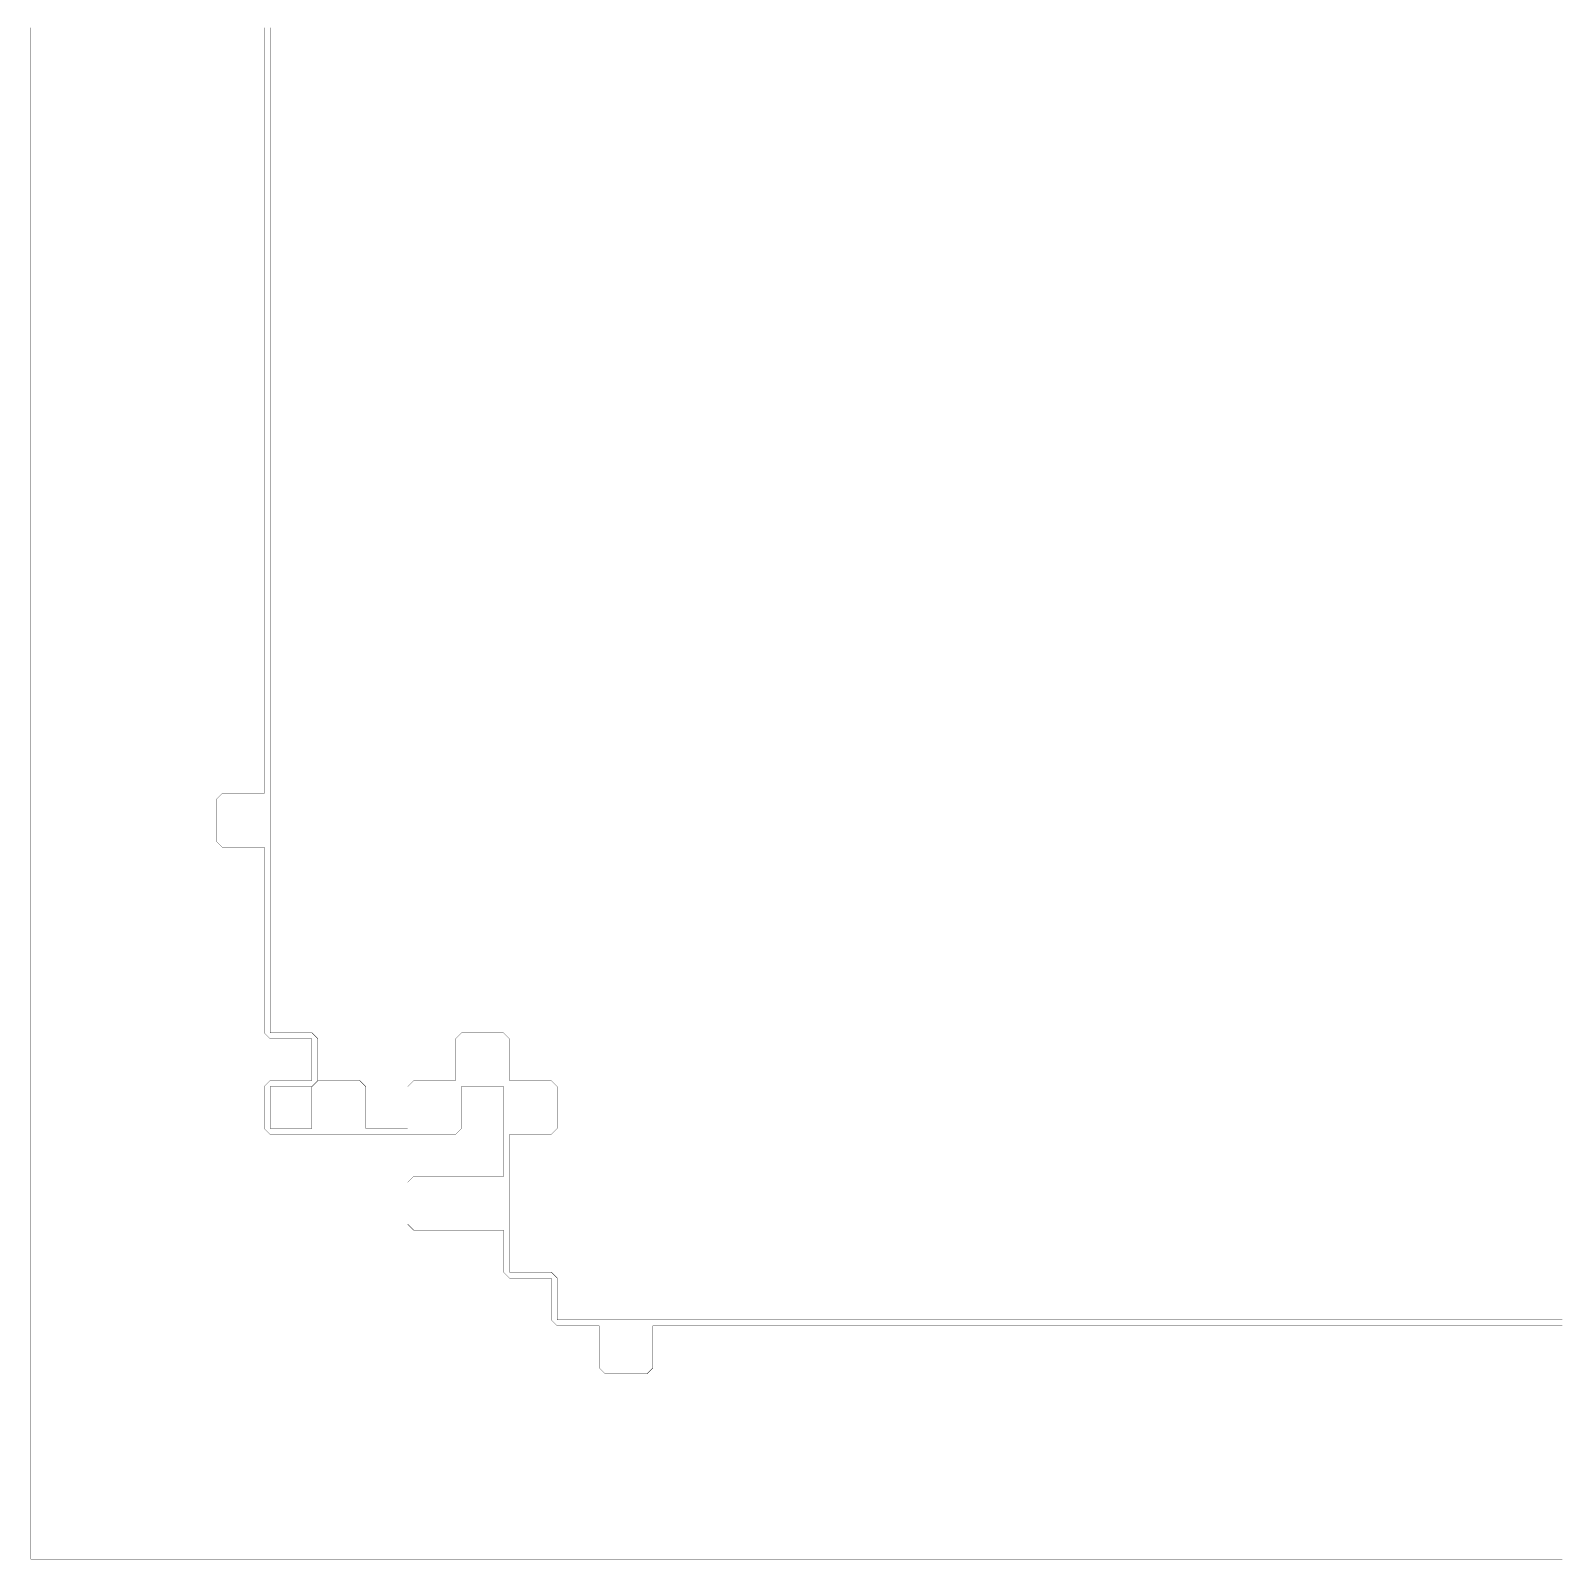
# Model space of a CAD drawing. Header units: metres. Extents: x 0 to 4990, y -4990 to 0.
# Drawn here: x 0 to 2495, y -4990 to -2495 of the extents above; entities that cross this region are included whole.
import ezdxf

# ---------------------------------------------------------------- set-up
doc = ezdxf.new("R2010")
doc.units = ezdxf.units.M
doc.layers.add('conductor', color=1, linetype='Continuous')
doc.layers.add('substrate', color=5, linetype='Continuous')

msp = doc.modelspace()

# ---------------------------------------------------------------- linework, layer by layer
at = {"layer": 'conductor', "const_width": 0.5}
msp.add_lwpolyline([(390.625, -2490.234375), (390.625, -2500), (390.625, -2509.765625), (390.625, -2519.53125), (390.625, -2529.296875), (390.625, -2539.0625), (390.625, -2548.828125), (390.625, -2558.59375), (390.625, -2568.359375), (390.625, -2578.125), (390.625, -2587.890625), (390.625, -2597.65625), (390.625, -2607.421875), (390.625, -2617.1875), (390.625, -2626.953125), (390.625, -2636.71875), (390.625, -2646.484375), (390.625, -2656.25), (390.625, -2666.015625), (390.625, -2675.78125), (390.625, -2685.546875), (390.625, -2695.3125), (390.625, -2705.078125), (390.625, -2714.84375), (390.625, -2724.609375), (390.625, -2734.375), (390.625, -2744.140625), (390.625, -2753.90625), (390.625, -2763.671875), (390.625, -2773.4375), (390.625, -2783.203125), (390.625, -2792.96875), (390.625, -2802.734375), (390.625, -2812.5), (390.625, -2822.265625), (390.625, -2832.03125), (390.625, -2841.796875), (390.625, -2851.5625), (390.625, -2861.328125), (390.625, -2871.09375), (390.625, -2880.859375), (390.625, -2890.625), (390.625, -2900.390625), (390.625, -2910.15625), (390.625, -2919.921875), (390.625, -2929.6875), (390.625, -2939.453125), (390.625, -2949.21875), (390.625, -2958.984375), (390.625, -2968.75), (390.625, -2978.515625), (390.625, -2988.28125), (390.625, -2998.046875), (390.625, -3007.8125), (390.625, -3017.578125), (390.625, -3027.34375), (390.625, -3037.109375), (390.625, -3046.875), (390.625, -3056.640625), (390.625, -3066.40625), (390.625, -3076.171875), (390.625, -3085.9375), (390.625, -3095.703125), (390.625, -3105.46875), (390.625, -3115.234375), (390.625, -3125), (390.625, -3134.765625), (390.625, -3144.53125), (390.625, -3154.296875), (390.625, -3164.0625), (390.625, -3173.828125), (390.625, -3183.59375), (390.625, -3193.359375), (390.625, -3203.125), (390.625, -3212.890625), (390.625, -3222.65625), (390.625, -3232.421875), (390.625, -3242.1875), (390.625, -3251.953125), (390.625, -3261.71875), (390.625, -3271.484375), (390.625, -3281.25), (390.625, -3291.015625), (390.625, -3300.78125), (390.625, -3310.546875), (390.625, -3320.3125), (390.625, -3330.078125), (390.625, -3339.84375), (390.625, -3349.609375), (390.625, -3359.375), (390.625, -3369.140625), (390.625, -3378.90625), (390.625, -3388.671875), (390.625, -3398.4375), (390.625, -3408.203125), (390.625, -3417.96875), (390.625, -3427.734375), (390.625, -3437.5), (390.625, -3447.265625), (390.625, -3457.03125), (390.625, -3466.796875), (390.625, -3476.5625), (390.625, -3486.328125), (390.625, -3496.09375), (390.625, -3505.859375), (390.625, -3515.625), (390.625, -3525.390625), (390.625, -3535.15625), (390.625, -3544.921875), (390.625, -3554.6875), (390.625, -3564.453125), (390.625, -3574.21875), (390.625, -3583.984375), (390.625, -3593.75), (390.625, -3603.515625), (390.625, -3613.28125), (390.625, -3623.046875), (390.625, -3632.8125), (390.625, -3642.578125), (390.625, -3652.34375), (390.625, -3662.109375), (390.625, -3671.875), (390.625, -3681.640625), (390.625, -3691.40625), (390.625, -3701.171875), (390.625, -3710.9375), (390.625, -3720.703125), (390.625, -3730.46875), (390.625, -3740.234375), (390.625, -3750), (390.625, -3759.765625), (390.625, -3769.53125), (390.625, -3779.296875), (390.625, -3789.0625), (390.625, -3798.828125), (390.625, -3808.59375), (390.625, -3818.359375), (390.625, -3828.125), (390.625, -3837.890625), (390.625, -3847.65625), (390.625, -3857.421875), (390.625, -3867.1875), (390.625, -3876.953125), (390.625, -3886.71875), (390.625, -3896.484375), (390.625, -3906.25), (390.625, -3916.015625), (390.625, -3925.78125), (390.625, -3935.546875), (390.625, -3945.3125), (390.625, -3955.078125), (390.625, -3964.84375), (390.625, -3974.609375), (390.625, -3984.375), (390.625, -3994.140625), (390.625, -4003.90625), (390.625, -4013.671875), (390.625, -4023.4375), (390.625, -4033.203125), (390.625, -4042.96875), (390.625, -4052.734375), (390.625, -4062.5), (390.625, -4072.265625), (390.625, -4082.03125), (390.625, -4091.796875), (390.625, -4101.5625), (390.625, -4111.328125), (390.625, -4121.09375), (390.625, -4130.859375), (400.390625, -4130.859375), (410.15625, -4130.859375), (419.921875, -4130.859375), (429.6875, -4130.859375), (439.453125, -4130.859375), (449.21875, -4130.859375), (458.984375, -4130.859375), (468.75, -4140.625), (468.75, -4150.390625), (468.75, -4160.15625), (468.75, -4169.921875), (468.75, -4179.6875), (468.75, -4189.453125), (468.75, -4199.21875), (468.75, -4208.984375), (458.984375, -4218.75), (449.21875, -4218.75), (439.453125, -4218.75), (429.6875, -4218.75), (419.921875, -4218.75), (410.15625, -4218.75), (400.390625, -4218.75), (390.625, -4218.75), (390.625, -4228.515625), (390.625, -4238.28125), (390.625, -4248.046875), (390.625, -4257.8125), (390.625, -4267.578125), (390.625, -4277.34375), (390.625, -4287.109375), (400.390625, -4287.109375), (410.15625, -4287.109375), (419.921875, -4287.109375), (429.6875, -4287.109375), (439.453125, -4287.109375), (449.21875, -4287.109375), (458.984375, -4287.109375), (458.984375, -4277.34375), (458.984375, -4267.578125), (458.984375, -4257.8125), (458.984375, -4248.046875), (458.984375, -4238.28125), (458.984375, -4228.515625), (458.984375, -4218.75), (468.75, -4208.984375), (478.515625, -4208.984375), (488.28125, -4208.984375), (498.046875, -4208.984375), (507.8125, -4208.984375), (517.578125, -4208.984375), (527.34375, -4208.984375), (537.109375, -4208.984375), (546.875, -4218.75), (546.875, -4228.515625), (546.875, -4238.28125), (546.875, -4248.046875), (546.875, -4257.8125), (546.875, -4267.578125), (546.875, -4277.34375), (546.875, -4287.109375), (556.640625, -4287.109375), (566.40625, -4287.109375), (576.171875, -4287.109375), (585.9375, -4287.109375), (595.703125, -4287.109375), (605.46875, -4287.109375), (615.234375, -4287.109375), (615.234375, -4277.34375), (615.234375, -4267.578125), (615.234375, -4257.8125), (615.234375, -4248.046875), (615.234375, -4238.28125), (615.234375, -4228.515625), (615.234375, -4218.75), (625, -4208.984375), (634.765625, -4208.984375), (644.53125, -4208.984375), (654.296875, -4208.984375), (664.0625, -4208.984375), (673.828125, -4208.984375), (683.59375, -4208.984375), (693.359375, -4208.984375), (693.359375, -4199.21875), (693.359375, -4189.453125), (693.359375, -4179.6875), (693.359375, -4169.921875), (693.359375, -4160.15625), (693.359375, -4150.390625), (693.359375, -4140.625), (703.125, -4130.859375), (712.890625, -4130.859375), (722.65625, -4130.859375), (732.421875, -4130.859375), (742.1875, -4130.859375), (751.953125, -4130.859375), (761.71875, -4130.859375), (771.484375, -4130.859375), (781.25, -4140.625), (781.25, -4150.390625), (781.25, -4160.15625), (781.25, -4169.921875), (781.25, -4179.6875), (781.25, -4189.453125), (781.25, -4199.21875), (781.25, -4208.984375), (791.015625, -4208.984375), (800.78125, -4208.984375), (810.546875, -4208.984375), (820.3125, -4208.984375), (830.078125, -4208.984375), (839.84375, -4208.984375), (849.609375, -4208.984375), (859.375, -4218.75), (859.375, -4228.515625), (859.375, -4238.28125), (859.375, -4248.046875), (859.375, -4257.8125), (859.375, -4267.578125), (859.375, -4277.34375), (859.375, -4287.109375), (849.609375, -4296.875), (839.84375, -4296.875), (830.078125, -4296.875), (820.3125, -4296.875), (810.546875, -4296.875), (800.78125, -4296.875), (791.015625, -4296.875), (781.25, -4296.875), (781.25, -4306.640625), (781.25, -4316.40625), (781.25, -4326.171875), (781.25, -4335.9375), (781.25, -4345.703125), (781.25, -4355.46875), (781.25, -4365.234375), (781.25, -4375), (781.25, -4384.765625), (781.25, -4394.53125), (781.25, -4404.296875), (781.25, -4414.0625), (781.25, -4423.828125), (781.25, -4433.59375), (781.25, -4443.359375), (781.25, -4453.125), (781.25, -4462.890625), (781.25, -4472.65625), (781.25, -4482.421875), (781.25, -4492.1875), (781.25, -4501.953125), (781.25, -4511.71875), (781.25, -4521.484375), (791.015625, -4521.484375), (800.78125, -4521.484375), (810.546875, -4521.484375), (820.3125, -4521.484375), (830.078125, -4521.484375), (839.84375, -4521.484375), (849.609375, -4521.484375), (859.375, -4531.25), (859.375, -4541.015625), (859.375, -4550.78125), (859.375, -4560.546875), (859.375, -4570.3125), (859.375, -4580.078125), (859.375, -4589.84375), (859.375, -4599.609375), (869.140625, -4599.609375), (878.90625, -4599.609375), (888.671875, -4599.609375), (898.4375, -4599.609375), (908.203125, -4599.609375), (917.96875, -4599.609375), (927.734375, -4599.609375), (937.5, -4599.609375), (947.265625, -4599.609375), (957.03125, -4599.609375), (966.796875, -4599.609375), (976.5625, -4599.609375), (986.328125, -4599.609375), (996.09375, -4599.609375), (1005.859375, -4599.609375), (1015.625, -4599.609375), (1025.390625, -4599.609375), (1035.15625, -4599.609375), (1044.921875, -4599.609375), (1054.6875, -4599.609375), (1064.453125, -4599.609375), (1074.21875, -4599.609375), (1083.984375, -4599.609375), (1093.75, -4599.609375), (1103.515625, -4599.609375), (1113.28125, -4599.609375), (1123.046875, -4599.609375), (1132.8125, -4599.609375), (1142.578125, -4599.609375), (1152.34375, -4599.609375), (1162.109375, -4599.609375), (1171.875, -4599.609375), (1181.640625, -4599.609375), (1191.40625, -4599.609375), (1201.171875, -4599.609375), (1210.9375, -4599.609375), (1220.703125, -4599.609375), (1230.46875, -4599.609375), (1240.234375, -4599.609375), (1250, -4599.609375), (1259.765625, -4599.609375), (1269.53125, -4599.609375), (1279.296875, -4599.609375), (1289.0625, -4599.609375), (1298.828125, -4599.609375), (1308.59375, -4599.609375), (1318.359375, -4599.609375), (1328.125, -4599.609375), (1337.890625, -4599.609375), (1347.65625, -4599.609375), (1357.421875, -4599.609375), (1367.1875, -4599.609375), (1376.953125, -4599.609375), (1386.71875, -4599.609375), (1396.484375, -4599.609375), (1406.25, -4599.609375), (1416.015625, -4599.609375), (1425.78125, -4599.609375), (1435.546875, -4599.609375), (1445.3125, -4599.609375), (1455.078125, -4599.609375), (1464.84375, -4599.609375), (1474.609375, -4599.609375), (1484.375, -4599.609375), (1494.140625, -4599.609375), (1503.90625, -4599.609375), (1513.671875, -4599.609375), (1523.4375, -4599.609375), (1533.203125, -4599.609375), (1542.96875, -4599.609375), (1552.734375, -4599.609375), (1562.5, -4599.609375), (1572.265625, -4599.609375), (1582.03125, -4599.609375), (1591.796875, -4599.609375), (1601.5625, -4599.609375), (1611.328125, -4599.609375), (1621.09375, -4599.609375), (1630.859375, -4599.609375), (1640.625, -4599.609375), (1650.390625, -4599.609375), (1660.15625, -4599.609375), (1669.921875, -4599.609375), (1679.6875, -4599.609375), (1689.453125, -4599.609375), (1699.21875, -4599.609375), (1708.984375, -4599.609375), (1718.75, -4599.609375), (1728.515625, -4599.609375), (1738.28125, -4599.609375), (1748.046875, -4599.609375), (1757.8125, -4599.609375), (1767.578125, -4599.609375), (1777.34375, -4599.609375), (1787.109375, -4599.609375), (1796.875, -4599.609375), (1806.640625, -4599.609375), (1816.40625, -4599.609375), (1826.171875, -4599.609375), (1835.9375, -4599.609375), (1845.703125, -4599.609375), (1855.46875, -4599.609375), (1865.234375, -4599.609375), (1875, -4599.609375), (1884.765625, -4599.609375), (1894.53125, -4599.609375), (1904.296875, -4599.609375), (1914.0625, -4599.609375), (1923.828125, -4599.609375), (1933.59375, -4599.609375), (1943.359375, -4599.609375), (1953.125, -4599.609375), (1962.890625, -4599.609375), (1972.65625, -4599.609375), (1982.421875, -4599.609375), (1992.1875, -4599.609375), (2001.953125, -4599.609375), (2011.71875, -4599.609375), (2021.484375, -4599.609375), (2031.25, -4599.609375), (2041.015625, -4599.609375), (2050.78125, -4599.609375), (2060.546875, -4599.609375), (2070.3125, -4599.609375), (2080.078125, -4599.609375), (2089.84375, -4599.609375), (2099.609375, -4599.609375), (2109.375, -4599.609375), (2119.140625, -4599.609375), (2128.90625, -4599.609375), (2138.671875, -4599.609375), (2148.4375, -4599.609375), (2158.203125, -4599.609375), (2167.96875, -4599.609375), (2177.734375, -4599.609375), (2187.5, -4599.609375), (2197.265625, -4599.609375), (2207.03125, -4599.609375), (2216.796875, -4599.609375), (2226.5625, -4599.609375), (2236.328125, -4599.609375), (2246.09375, -4599.609375), (2255.859375, -4599.609375), (2265.625, -4599.609375), (2275.390625, -4599.609375), (2285.15625, -4599.609375), (2294.921875, -4599.609375), (2304.6875, -4599.609375), (2314.453125, -4599.609375), (2324.21875, -4599.609375), (2333.984375, -4599.609375), (2343.75, -4599.609375), (2353.515625, -4599.609375), (2363.28125, -4599.609375), (2373.046875, -4599.609375), (2382.8125, -4599.609375), (2392.578125, -4599.609375), (2402.34375, -4599.609375), (2412.109375, -4599.609375), (2421.875, -4599.609375), (2431.640625, -4599.609375), (2441.40625, -4599.609375), (2451.171875, -4599.609375), (2460.9375, -4599.609375), (2470.703125, -4599.609375), (2480.46875, -4599.609375), (2490.234375, -4599.609375), (2500, -4599.609375)], dxfattribs=at)
at = {"layer": 'substrate', "const_width": 0.5}
for points in [[(0, -2490.234375), (0, -2500), (0, -2509.765625), (0, -2519.53125), (0, -2529.296875), (0, -2539.0625), (0, -2548.828125), (0, -2558.59375), (0, -2568.359375), (0, -2578.125), (0, -2587.890625), (0, -2597.65625), (0, -2607.421875), (0, -2617.1875), (0, -2626.953125), (0, -2636.71875), (0, -2646.484375), (0, -2656.25), (0, -2666.015625), (0, -2675.78125), (0, -2685.546875), (0, -2695.3125), (0, -2705.078125), (0, -2714.84375), (0, -2724.609375), (0, -2734.375), (0, -2744.140625), (0, -2753.90625), (0, -2763.671875), (0, -2773.4375), (0, -2783.203125), (0, -2792.96875), (0, -2802.734375), (0, -2812.5), (0, -2822.265625), (0, -2832.03125), (0, -2841.796875), (0, -2851.5625), (0, -2861.328125), (0, -2871.09375), (0, -2880.859375), (0, -2890.625), (0, -2900.390625), (0, -2910.15625), (0, -2919.921875), (0, -2929.6875), (0, -2939.453125), (0, -2949.21875), (0, -2958.984375), (0, -2968.75), (0, -2978.515625), (0, -2988.28125), (0, -2998.046875), (0, -3007.8125), (0, -3017.578125), (0, -3027.34375), (0, -3037.109375), (0, -3046.875), (0, -3056.640625), (0, -3066.40625), (0, -3076.171875), (0, -3085.9375), (0, -3095.703125), (0, -3105.46875), (0, -3115.234375), (0, -3125), (0, -3134.765625), (0, -3144.53125), (0, -3154.296875), (0, -3164.0625), (0, -3173.828125), (0, -3183.59375), (0, -3193.359375), (0, -3203.125), (0, -3212.890625), (0, -3222.65625), (0, -3232.421875), (0, -3242.1875), (0, -3251.953125), (0, -3261.71875), (0, -3271.484375), (0, -3281.25), (0, -3291.015625), (0, -3300.78125), (0, -3310.546875), (0, -3320.3125), (0, -3330.078125), (0, -3339.84375), (0, -3349.609375), (0, -3359.375), (0, -3369.140625), (0, -3378.90625), (0, -3388.671875), (0, -3398.4375), (0, -3408.203125), (0, -3417.96875), (0, -3427.734375), (0, -3437.5), (0, -3447.265625), (0, -3457.03125), (0, -3466.796875), (0, -3476.5625), (0, -3486.328125), (0, -3496.09375), (0, -3505.859375), (0, -3515.625), (0, -3525.390625), (0, -3535.15625), (0, -3544.921875), (0, -3554.6875), (0, -3564.453125), (0, -3574.21875), (0, -3583.984375), (0, -3593.75), (0, -3603.515625), (0, -3613.28125), (0, -3623.046875), (0, -3632.8125), (0, -3642.578125), (0, -3652.34375), (0, -3662.109375), (0, -3671.875), (0, -3681.640625), (0, -3691.40625), (0, -3701.171875), (0, -3710.9375), (0, -3720.703125), (0, -3730.46875), (0, -3740.234375), (0, -3750), (0, -3759.765625), (0, -3769.53125), (0, -3779.296875), (0, -3789.0625), (0, -3798.828125), (0, -3808.59375), (0, -3818.359375), (0, -3828.125), (0, -3837.890625), (0, -3847.65625), (0, -3857.421875), (0, -3867.1875), (0, -3876.953125), (0, -3886.71875), (0, -3896.484375), (0, -3906.25), (0, -3916.015625), (0, -3925.78125), (0, -3935.546875), (0, -3945.3125), (0, -3955.078125), (0, -3964.84375), (0, -3974.609375), (0, -3984.375), (0, -3994.140625), (0, -4003.90625), (0, -4013.671875), (0, -4023.4375), (0, -4033.203125), (0, -4042.96875), (0, -4052.734375), (0, -4062.5), (0, -4072.265625), (0, -4082.03125), (0, -4091.796875), (0, -4101.5625), (0, -4111.328125), (0, -4121.09375), (0, -4130.859375), (0, -4140.625), (0, -4150.390625), (0, -4160.15625), (0, -4169.921875), (0, -4179.6875), (0, -4189.453125), (0, -4199.21875), (0, -4208.984375), (0, -4218.75), (0, -4228.515625), (0, -4238.28125), (0, -4248.046875), (0, -4257.8125), (0, -4267.578125), (0, -4277.34375), (0, -4287.109375), (0, -4296.875), (0, -4306.640625), (0, -4316.40625), (0, -4326.171875), (0, -4335.9375), (0, -4345.703125), (0, -4355.46875), (0, -4365.234375), (0, -4375), (0, -4384.765625), (0, -4394.53125), (0, -4404.296875), (0, -4414.0625), (0, -4423.828125), (0, -4433.59375), (0, -4443.359375), (0, -4453.125), (0, -4462.890625), (0, -4472.65625), (0, -4482.421875), (0, -4492.1875), (0, -4501.953125), (0, -4511.71875), (0, -4521.484375), (0, -4531.25), (0, -4541.015625), (0, -4550.78125), (0, -4560.546875), (0, -4570.3125), (0, -4580.078125), (0, -4589.84375), (0, -4599.609375), (0, -4609.375), (0, -4619.140625), (0, -4628.90625), (0, -4638.671875), (0, -4648.4375), (0, -4658.203125), (0, -4667.96875), (0, -4677.734375), (0, -4687.5), (0, -4697.265625), (0, -4707.03125), (0, -4716.796875), (0, -4726.5625), (0, -4736.328125), (0, -4746.09375), (0, -4755.859375), (0, -4765.625), (0, -4775.390625), (0, -4785.15625), (0, -4794.921875), (0, -4804.6875), (0, -4814.453125), (0, -4824.21875), (0, -4833.984375), (0, -4843.75), (0, -4853.515625), (0, -4863.28125), (0, -4873.046875), (0, -4882.8125), (0, -4892.578125), (0, -4902.34375), (0, -4912.109375), (0, -4921.875), (0, -4931.640625), (0, -4941.40625), (0, -4951.171875), (0, -4960.9375), (0, -4970.703125), (0, -4980.46875), (0, -4990.234375), (9.765625, -4990.234375), (19.53125, -4990.234375), (29.296875, -4990.234375), (39.0625, -4990.234375), (48.828125, -4990.234375), (58.59375, -4990.234375), (68.359375, -4990.234375), (78.125, -4990.234375), (87.890625, -4990.234375), (97.65625, -4990.234375), (107.421875, -4990.234375), (117.1875, -4990.234375), (126.953125, -4990.234375), (136.71875, -4990.234375), (146.484375, -4990.234375), (156.25, -4990.234375), (166.015625, -4990.234375), (175.78125, -4990.234375), (185.546875, -4990.234375), (195.3125, -4990.234375), (205.078125, -4990.234375), (214.84375, -4990.234375), (224.609375, -4990.234375), (234.375, -4990.234375), (244.140625, -4990.234375), (253.90625, -4990.234375), (263.671875, -4990.234375), (273.4375, -4990.234375), (283.203125, -4990.234375), (292.96875, -4990.234375), (302.734375, -4990.234375), (312.5, -4990.234375), (322.265625, -4990.234375), (332.03125, -4990.234375), (341.796875, -4990.234375), (351.5625, -4990.234375), (361.328125, -4990.234375), (371.09375, -4990.234375), (380.859375, -4990.234375), (390.625, -4990.234375), (400.390625, -4990.234375), (410.15625, -4990.234375), (419.921875, -4990.234375), (429.6875, -4990.234375), (439.453125, -4990.234375), (449.21875, -4990.234375), (458.984375, -4990.234375), (468.75, -4990.234375), (478.515625, -4990.234375), (488.28125, -4990.234375), (498.046875, -4990.234375), (507.8125, -4990.234375), (517.578125, -4990.234375), (527.34375, -4990.234375), (537.109375, -4990.234375), (546.875, -4990.234375), (556.640625, -4990.234375), (566.40625, -4990.234375), (576.171875, -4990.234375), (585.9375, -4990.234375), (595.703125, -4990.234375), (605.46875, -4990.234375), (615.234375, -4990.234375), (625, -4990.234375), (634.765625, -4990.234375), (644.53125, -4990.234375), (654.296875, -4990.234375), (664.0625, -4990.234375), (673.828125, -4990.234375), (683.59375, -4990.234375), (693.359375, -4990.234375), (703.125, -4990.234375), (712.890625, -4990.234375), (722.65625, -4990.234375), (732.421875, -4990.234375), (742.1875, -4990.234375), (751.953125, -4990.234375), (761.71875, -4990.234375), (771.484375, -4990.234375), (781.25, -4990.234375), (791.015625, -4990.234375), (800.78125, -4990.234375), (810.546875, -4990.234375), (820.3125, -4990.234375), (830.078125, -4990.234375), (839.84375, -4990.234375), (849.609375, -4990.234375), (859.375, -4990.234375), (869.140625, -4990.234375), (878.90625, -4990.234375), (888.671875, -4990.234375), (898.4375, -4990.234375), (908.203125, -4990.234375), (917.96875, -4990.234375), (927.734375, -4990.234375), (937.5, -4990.234375), (947.265625, -4990.234375), (957.03125, -4990.234375), (966.796875, -4990.234375), (976.5625, -4990.234375), (986.328125, -4990.234375), (996.09375, -4990.234375), (1005.859375, -4990.234375), (1015.625, -4990.234375), (1025.390625, -4990.234375), (1035.15625, -4990.234375), (1044.921875, -4990.234375), (1054.6875, -4990.234375), (1064.453125, -4990.234375), (1074.21875, -4990.234375), (1083.984375, -4990.234375), (1093.75, -4990.234375), (1103.515625, -4990.234375), (1113.28125, -4990.234375), (1123.046875, -4990.234375), (1132.8125, -4990.234375), (1142.578125, -4990.234375), (1152.34375, -4990.234375), (1162.109375, -4990.234375), (1171.875, -4990.234375), (1181.640625, -4990.234375), (1191.40625, -4990.234375), (1201.171875, -4990.234375), (1210.9375, -4990.234375), (1220.703125, -4990.234375), (1230.46875, -4990.234375), (1240.234375, -4990.234375), (1250, -4990.234375), (1259.765625, -4990.234375), (1269.53125, -4990.234375), (1279.296875, -4990.234375), (1289.0625, -4990.234375), (1298.828125, -4990.234375), (1308.59375, -4990.234375), (1318.359375, -4990.234375), (1328.125, -4990.234375), (1337.890625, -4990.234375), (1347.65625, -4990.234375), (1357.421875, -4990.234375), (1367.1875, -4990.234375), (1376.953125, -4990.234375), (1386.71875, -4990.234375), (1396.484375, -4990.234375), (1406.25, -4990.234375), (1416.015625, -4990.234375), (1425.78125, -4990.234375), (1435.546875, -4990.234375), (1445.3125, -4990.234375), (1455.078125, -4990.234375), (1464.84375, -4990.234375), (1474.609375, -4990.234375), (1484.375, -4990.234375), (1494.140625, -4990.234375), (1503.90625, -4990.234375), (1513.671875, -4990.234375), (1523.4375, -4990.234375), (1533.203125, -4990.234375), (1542.96875, -4990.234375), (1552.734375, -4990.234375), (1562.5, -4990.234375), (1572.265625, -4990.234375), (1582.03125, -4990.234375), (1591.796875, -4990.234375), (1601.5625, -4990.234375), (1611.328125, -4990.234375), (1621.09375, -4990.234375), (1630.859375, -4990.234375), (1640.625, -4990.234375), (1650.390625, -4990.234375), (1660.15625, -4990.234375), (1669.921875, -4990.234375), (1679.6875, -4990.234375), (1689.453125, -4990.234375), (1699.21875, -4990.234375), (1708.984375, -4990.234375), (1718.75, -4990.234375), (1728.515625, -4990.234375), (1738.28125, -4990.234375), (1748.046875, -4990.234375), (1757.8125, -4990.234375), (1767.578125, -4990.234375), (1777.34375, -4990.234375), (1787.109375, -4990.234375), (1796.875, -4990.234375), (1806.640625, -4990.234375), (1816.40625, -4990.234375), (1826.171875, -4990.234375), (1835.9375, -4990.234375), (1845.703125, -4990.234375), (1855.46875, -4990.234375), (1865.234375, -4990.234375), (1875, -4990.234375), (1884.765625, -4990.234375), (1894.53125, -4990.234375), (1904.296875, -4990.234375), (1914.0625, -4990.234375), (1923.828125, -4990.234375), (1933.59375, -4990.234375), (1943.359375, -4990.234375), (1953.125, -4990.234375), (1962.890625, -4990.234375), (1972.65625, -4990.234375), (1982.421875, -4990.234375), (1992.1875, -4990.234375), (2001.953125, -4990.234375), (2011.71875, -4990.234375), (2021.484375, -4990.234375), (2031.25, -4990.234375), (2041.015625, -4990.234375), (2050.78125, -4990.234375), (2060.546875, -4990.234375), (2070.3125, -4990.234375), (2080.078125, -4990.234375), (2089.84375, -4990.234375), (2099.609375, -4990.234375), (2109.375, -4990.234375), (2119.140625, -4990.234375), (2128.90625, -4990.234375), (2138.671875, -4990.234375), (2148.4375, -4990.234375), (2158.203125, -4990.234375), (2167.96875, -4990.234375), (2177.734375, -4990.234375), (2187.5, -4990.234375), (2197.265625, -4990.234375), (2207.03125, -4990.234375), (2216.796875, -4990.234375), (2226.5625, -4990.234375), (2236.328125, -4990.234375), (2246.09375, -4990.234375), (2255.859375, -4990.234375), (2265.625, -4990.234375), (2275.390625, -4990.234375), (2285.15625, -4990.234375), (2294.921875, -4990.234375), (2304.6875, -4990.234375), (2314.453125, -4990.234375), (2324.21875, -4990.234375), (2333.984375, -4990.234375), (2343.75, -4990.234375), (2353.515625, -4990.234375), (2363.28125, -4990.234375), (2373.046875, -4990.234375), (2382.8125, -4990.234375), (2392.578125, -4990.234375), (2402.34375, -4990.234375), (2412.109375, -4990.234375), (2421.875, -4990.234375), (2431.640625, -4990.234375), (2441.40625, -4990.234375), (2451.171875, -4990.234375), (2460.9375, -4990.234375), (2470.703125, -4990.234375), (2480.46875, -4990.234375), (2490.234375, -4990.234375), (2500, -4990.234375)], [(2500, -4609.375), (2490.234375, -4609.375), (2480.46875, -4609.375), (2470.703125, -4609.375), (2460.9375, -4609.375), (2451.171875, -4609.375), (2441.40625, -4609.375), (2431.640625, -4609.375), (2421.875, -4609.375), (2412.109375, -4609.375), (2402.34375, -4609.375), (2392.578125, -4609.375), (2382.8125, -4609.375), (2373.046875, -4609.375), (2363.28125, -4609.375), (2353.515625, -4609.375), (2343.75, -4609.375), (2333.984375, -4609.375), (2324.21875, -4609.375), (2314.453125, -4609.375), (2304.6875, -4609.375), (2294.921875, -4609.375), (2285.15625, -4609.375), (2275.390625, -4609.375), (2265.625, -4609.375), (2255.859375, -4609.375), (2246.09375, -4609.375), (2236.328125, -4609.375), (2226.5625, -4609.375), (2216.796875, -4609.375), (2207.03125, -4609.375), (2197.265625, -4609.375), (2187.5, -4609.375), (2177.734375, -4609.375), (2167.96875, -4609.375), (2158.203125, -4609.375), (2148.4375, -4609.375), (2138.671875, -4609.375), (2128.90625, -4609.375), (2119.140625, -4609.375), (2109.375, -4609.375), (2099.609375, -4609.375), (2089.84375, -4609.375), (2080.078125, -4609.375), (2070.3125, -4609.375), (2060.546875, -4609.375), (2050.78125, -4609.375), (2041.015625, -4609.375), (2031.25, -4609.375), (2021.484375, -4609.375), (2011.71875, -4609.375), (2001.953125, -4609.375), (1992.1875, -4609.375), (1982.421875, -4609.375), (1972.65625, -4609.375), (1962.890625, -4609.375), (1953.125, -4609.375), (1943.359375, -4609.375), (1933.59375, -4609.375), (1923.828125, -4609.375), (1914.0625, -4609.375), (1904.296875, -4609.375), (1894.53125, -4609.375), (1884.765625, -4609.375), (1875, -4609.375), (1865.234375, -4609.375), (1855.46875, -4609.375), (1845.703125, -4609.375), (1835.9375, -4609.375), (1826.171875, -4609.375), (1816.40625, -4609.375), (1806.640625, -4609.375), (1796.875, -4609.375), (1787.109375, -4609.375), (1777.34375, -4609.375), (1767.578125, -4609.375), (1757.8125, -4609.375), (1748.046875, -4609.375), (1738.28125, -4609.375), (1728.515625, -4609.375), (1718.75, -4609.375), (1708.984375, -4609.375), (1699.21875, -4609.375), (1689.453125, -4609.375), (1679.6875, -4609.375), (1669.921875, -4609.375), (1660.15625, -4609.375), (1650.390625, -4609.375), (1640.625, -4609.375), (1630.859375, -4609.375), (1621.09375, -4609.375), (1611.328125, -4609.375), (1601.5625, -4609.375), (1591.796875, -4609.375), (1582.03125, -4609.375), (1572.265625, -4609.375), (1562.5, -4609.375), (1552.734375, -4609.375), (1542.96875, -4609.375), (1533.203125, -4609.375), (1523.4375, -4609.375), (1513.671875, -4609.375), (1503.90625, -4609.375), (1494.140625, -4609.375), (1484.375, -4609.375), (1474.609375, -4609.375), (1464.84375, -4609.375), (1455.078125, -4609.375), (1445.3125, -4609.375), (1435.546875, -4609.375), (1425.78125, -4609.375), (1416.015625, -4609.375), (1406.25, -4609.375), (1396.484375, -4609.375), (1386.71875, -4609.375), (1376.953125, -4609.375), (1367.1875, -4609.375), (1357.421875, -4609.375), (1347.65625, -4609.375), (1337.890625, -4609.375), (1328.125, -4609.375), (1318.359375, -4609.375), (1308.59375, -4609.375), (1298.828125, -4609.375), (1289.0625, -4609.375), (1279.296875, -4609.375), (1269.53125, -4609.375), (1259.765625, -4609.375), (1250, -4609.375), (1240.234375, -4609.375), (1230.46875, -4609.375), (1220.703125, -4609.375), (1210.9375, -4609.375), (1201.171875, -4609.375), (1191.40625, -4609.375), (1181.640625, -4609.375), (1171.875, -4609.375), (1162.109375, -4609.375), (1152.34375, -4609.375), (1142.578125, -4609.375), (1132.8125, -4609.375), (1123.046875, -4609.375), (1113.28125, -4609.375), (1103.515625, -4609.375), (1093.75, -4609.375), (1083.984375, -4609.375), (1074.21875, -4609.375), (1064.453125, -4609.375), (1054.6875, -4609.375), (1044.921875, -4609.375), (1035.15625, -4609.375), (1025.390625, -4609.375), (1015.625, -4609.375), (1015.625, -4619.140625), (1015.625, -4628.90625), (1015.625, -4638.671875), (1015.625, -4648.4375), (1015.625, -4658.203125), (1015.625, -4667.96875), (1015.625, -4677.734375), (1005.859375, -4687.5), (996.09375, -4687.5), (986.328125, -4687.5), (976.5625, -4687.5), (966.796875, -4687.5), (957.03125, -4687.5), (947.265625, -4687.5), (937.5, -4687.5), (927.734375, -4677.734375), (927.734375, -4667.96875), (927.734375, -4658.203125), (927.734375, -4648.4375), (927.734375, -4638.671875), (927.734375, -4628.90625), (927.734375, -4619.140625), (927.734375, -4609.375), (917.96875, -4609.375), (908.203125, -4609.375), (898.4375, -4609.375), (888.671875, -4609.375), (878.90625, -4609.375), (869.140625, -4609.375), (859.375, -4609.375), (849.609375, -4599.609375), (849.609375, -4589.84375), (849.609375, -4580.078125), (849.609375, -4570.3125), (849.609375, -4560.546875), (849.609375, -4550.78125), (849.609375, -4541.015625), (849.609375, -4531.25), (839.84375, -4531.25), (830.078125, -4531.25), (820.3125, -4531.25), (810.546875, -4531.25), (800.78125, -4531.25), (791.015625, -4531.25), (781.25, -4531.25), (771.484375, -4521.484375), (771.484375, -4511.71875), (771.484375, -4501.953125), (771.484375, -4492.1875), (771.484375, -4482.421875), (771.484375, -4472.65625), (771.484375, -4462.890625), (771.484375, -4453.125), (761.71875, -4453.125), (751.953125, -4453.125), (742.1875, -4453.125), (732.421875, -4453.125), (722.65625, -4453.125), (712.890625, -4453.125), (703.125, -4453.125), (693.359375, -4453.125), (683.59375, -4453.125), (673.828125, -4453.125), (664.0625, -4453.125), (654.296875, -4453.125), (644.53125, -4453.125), (634.765625, -4453.125), (625, -4453.125), (615.234375, -4443.359375), (615.234375, -4433.59375), (615.234375, -4423.828125), (615.234375, -4414.0625), (615.234375, -4404.296875), (615.234375, -4394.53125), (615.234375, -4384.765625), (615.234375, -4375), (625, -4365.234375), (634.765625, -4365.234375), (644.53125, -4365.234375), (654.296875, -4365.234375), (664.0625, -4365.234375), (673.828125, -4365.234375), (683.59375, -4365.234375), (693.359375, -4365.234375), (703.125, -4365.234375), (712.890625, -4365.234375), (722.65625, -4365.234375), (732.421875, -4365.234375), (742.1875, -4365.234375), (751.953125, -4365.234375), (761.71875, -4365.234375), (771.484375, -4365.234375), (771.484375, -4355.46875), (771.484375, -4345.703125), (771.484375, -4335.9375), (771.484375, -4326.171875), (771.484375, -4316.40625), (771.484375, -4306.640625), (771.484375, -4296.875), (771.484375, -4287.109375), (771.484375, -4277.34375), (771.484375, -4267.578125), (771.484375, -4257.8125), (771.484375, -4248.046875), (771.484375, -4238.28125), (771.484375, -4228.515625), (771.484375, -4218.75), (761.71875, -4218.75), (751.953125, -4218.75), (742.1875, -4218.75), (732.421875, -4218.75), (722.65625, -4218.75), (712.890625, -4218.75), (703.125, -4218.75), (703.125, -4228.515625), (703.125, -4238.28125), (703.125, -4248.046875), (703.125, -4257.8125), (703.125, -4267.578125), (703.125, -4277.34375), (703.125, -4287.109375), (693.359375, -4296.875), (683.59375, -4296.875), (673.828125, -4296.875), (664.0625, -4296.875), (654.296875, -4296.875), (644.53125, -4296.875), (634.765625, -4296.875), (625, -4296.875), (615.234375, -4296.875), (605.46875, -4296.875), (595.703125, -4296.875), (585.9375, -4296.875), (576.171875, -4296.875), (566.40625, -4296.875), (556.640625, -4296.875), (546.875, -4296.875), (537.109375, -4296.875), (527.34375, -4296.875), (517.578125, -4296.875), (507.8125, -4296.875), (498.046875, -4296.875), (488.28125, -4296.875), (478.515625, -4296.875), (468.75, -4296.875), (458.984375, -4296.875), (449.21875, -4296.875), (439.453125, -4296.875), (429.6875, -4296.875), (419.921875, -4296.875), (410.15625, -4296.875), (400.390625, -4296.875), (390.625, -4296.875), (380.859375, -4287.109375), (380.859375, -4277.34375), (380.859375, -4267.578125), (380.859375, -4257.8125), (380.859375, -4248.046875), (380.859375, -4238.28125), (380.859375, -4228.515625), (380.859375, -4218.75), (390.625, -4208.984375), (400.390625, -4208.984375), (410.15625, -4208.984375), (419.921875, -4208.984375), (429.6875, -4208.984375), (439.453125, -4208.984375), (449.21875, -4208.984375), (458.984375, -4208.984375), (458.984375, -4199.21875), (458.984375, -4189.453125), (458.984375, -4179.6875), (458.984375, -4169.921875), (458.984375, -4160.15625), (458.984375, -4150.390625), (458.984375, -4140.625), (449.21875, -4140.625), (439.453125, -4140.625), (429.6875, -4140.625), (419.921875, -4140.625), (410.15625, -4140.625), (400.390625, -4140.625), (390.625, -4140.625), (380.859375, -4130.859375), (380.859375, -4121.09375), (380.859375, -4111.328125), (380.859375, -4101.5625), (380.859375, -4091.796875), (380.859375, -4082.03125), (380.859375, -4072.265625), (380.859375, -4062.5), (380.859375, -4052.734375), (380.859375, -4042.96875), (380.859375, -4033.203125), (380.859375, -4023.4375), (380.859375, -4013.671875), (380.859375, -4003.90625), (380.859375, -3994.140625), (380.859375, -3984.375), (380.859375, -3974.609375), (380.859375, -3964.84375), (380.859375, -3955.078125), (380.859375, -3945.3125), (380.859375, -3935.546875), (380.859375, -3925.78125), (380.859375, -3916.015625), (380.859375, -3906.25), (380.859375, -3896.484375), (380.859375, -3886.71875), (380.859375, -3876.953125), (380.859375, -3867.1875), (380.859375, -3857.421875), (380.859375, -3847.65625), (380.859375, -3837.890625), (380.859375, -3828.125), (371.09375, -3828.125), (361.328125, -3828.125), (351.5625, -3828.125), (341.796875, -3828.125), (332.03125, -3828.125), (322.265625, -3828.125), (312.5, -3828.125), (302.734375, -3818.359375), (302.734375, -3808.59375), (302.734375, -3798.828125), (302.734375, -3789.0625), (302.734375, -3779.296875), (302.734375, -3769.53125), (302.734375, -3759.765625), (302.734375, -3750), (312.5, -3740.234375), (322.265625, -3740.234375), (332.03125, -3740.234375), (341.796875, -3740.234375), (351.5625, -3740.234375), (361.328125, -3740.234375), (371.09375, -3740.234375), (380.859375, -3740.234375), (380.859375, -3730.46875), (380.859375, -3720.703125), (380.859375, -3710.9375), (380.859375, -3701.171875), (380.859375, -3691.40625), (380.859375, -3681.640625), (380.859375, -3671.875), (380.859375, -3662.109375), (380.859375, -3652.34375), (380.859375, -3642.578125), (380.859375, -3632.8125), (380.859375, -3623.046875), (380.859375, -3613.28125), (380.859375, -3603.515625), (380.859375, -3593.75), (380.859375, -3583.984375), (380.859375, -3574.21875), (380.859375, -3564.453125), (380.859375, -3554.6875), (380.859375, -3544.921875), (380.859375, -3535.15625), (380.859375, -3525.390625), (380.859375, -3515.625), (380.859375, -3505.859375), (380.859375, -3496.09375), (380.859375, -3486.328125), (380.859375, -3476.5625), (380.859375, -3466.796875), (380.859375, -3457.03125), (380.859375, -3447.265625), (380.859375, -3437.5), (380.859375, -3427.734375), (380.859375, -3417.96875), (380.859375, -3408.203125), (380.859375, -3398.4375), (380.859375, -3388.671875), (380.859375, -3378.90625), (380.859375, -3369.140625), (380.859375, -3359.375), (380.859375, -3349.609375), (380.859375, -3339.84375), (380.859375, -3330.078125), (380.859375, -3320.3125), (380.859375, -3310.546875), (380.859375, -3300.78125), (380.859375, -3291.015625), (380.859375, -3281.25), (380.859375, -3271.484375), (380.859375, -3261.71875), (380.859375, -3251.953125), (380.859375, -3242.1875), (380.859375, -3232.421875), (380.859375, -3222.65625), (380.859375, -3212.890625), (380.859375, -3203.125), (380.859375, -3193.359375), (380.859375, -3183.59375), (380.859375, -3173.828125), (380.859375, -3164.0625), (380.859375, -3154.296875), (380.859375, -3144.53125), (380.859375, -3134.765625), (380.859375, -3125), (380.859375, -3115.234375), (380.859375, -3105.46875), (380.859375, -3095.703125), (380.859375, -3085.9375), (380.859375, -3076.171875), (380.859375, -3066.40625), (380.859375, -3056.640625), (380.859375, -3046.875), (380.859375, -3037.109375), (380.859375, -3027.34375), (380.859375, -3017.578125), (380.859375, -3007.8125), (380.859375, -2998.046875), (380.859375, -2988.28125), (380.859375, -2978.515625), (380.859375, -2968.75), (380.859375, -2958.984375), (380.859375, -2949.21875), (380.859375, -2939.453125), (380.859375, -2929.6875), (380.859375, -2919.921875), (380.859375, -2910.15625), (380.859375, -2900.390625), (380.859375, -2890.625), (380.859375, -2880.859375), (380.859375, -2871.09375), (380.859375, -2861.328125), (380.859375, -2851.5625), (380.859375, -2841.796875), (380.859375, -2832.03125), (380.859375, -2822.265625), (380.859375, -2812.5), (380.859375, -2802.734375), (380.859375, -2792.96875), (380.859375, -2783.203125), (380.859375, -2773.4375), (380.859375, -2763.671875), (380.859375, -2753.90625), (380.859375, -2744.140625), (380.859375, -2734.375), (380.859375, -2724.609375), (380.859375, -2714.84375), (380.859375, -2705.078125), (380.859375, -2695.3125), (380.859375, -2685.546875), (380.859375, -2675.78125), (380.859375, -2666.015625), (380.859375, -2656.25), (380.859375, -2646.484375), (380.859375, -2636.71875), (380.859375, -2626.953125), (380.859375, -2617.1875), (380.859375, -2607.421875), (380.859375, -2597.65625), (380.859375, -2587.890625), (380.859375, -2578.125), (380.859375, -2568.359375), (380.859375, -2558.59375), (380.859375, -2548.828125), (380.859375, -2539.0625), (380.859375, -2529.296875), (380.859375, -2519.53125), (380.859375, -2509.765625), (380.859375, -2500), (380.859375, -2490.234375)]]:
    msp.add_lwpolyline(points, dxfattribs=at)

doc.saveas('drawing.dxf')
